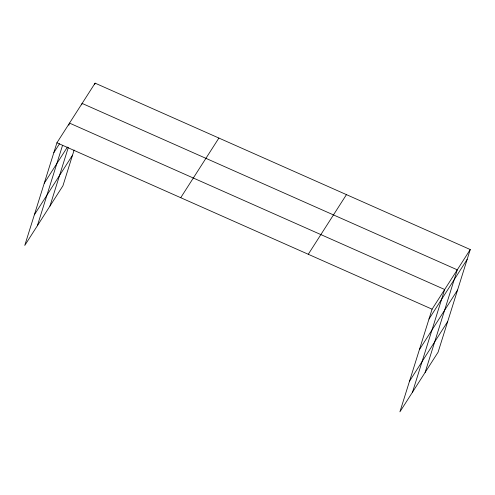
<?xml version="1.0" encoding="UTF-8"?>
<svg xmlns="http://www.w3.org/2000/svg" width="495" height="495" viewBox="0 0 495 495"><rect width="100%" height="100%" fill="white"/><g stroke="black" fill="none" stroke-linecap="round" stroke-linejoin="round"><path stroke-width="0.74" d="M470.25 249.542L432.079 309.189L399.904 411.852L438.075 352.211L470.25 249.542L95.096 83.148L56.925 142.789L24.75 245.458L62.921 185.811L74.132 150.041M37.348 225.776L62.549 145.344M68.861 125.216L69.523 123.107L444.671 289.507L412.502 392.17M49.946 206.093L68.285 147.566M81.675 104.829L82.121 103.424L457.269 269.825L425.1 372.488M94.656 84.552L95.096 83.148M53.844 152.627L59.53 143.742M44.241 183.261L67.407 147.071M34.353 214.824L72.524 155.176M180.725 197.703L218.895 138.055M308.274 254.275L346.45 194.634M428.992 319.028L467.169 259.38M419.395 349.662L457.566 290.014M409.501 381.224L447.678 321.577M56.925 142.789L432.079 309.189"/></g></svg>
